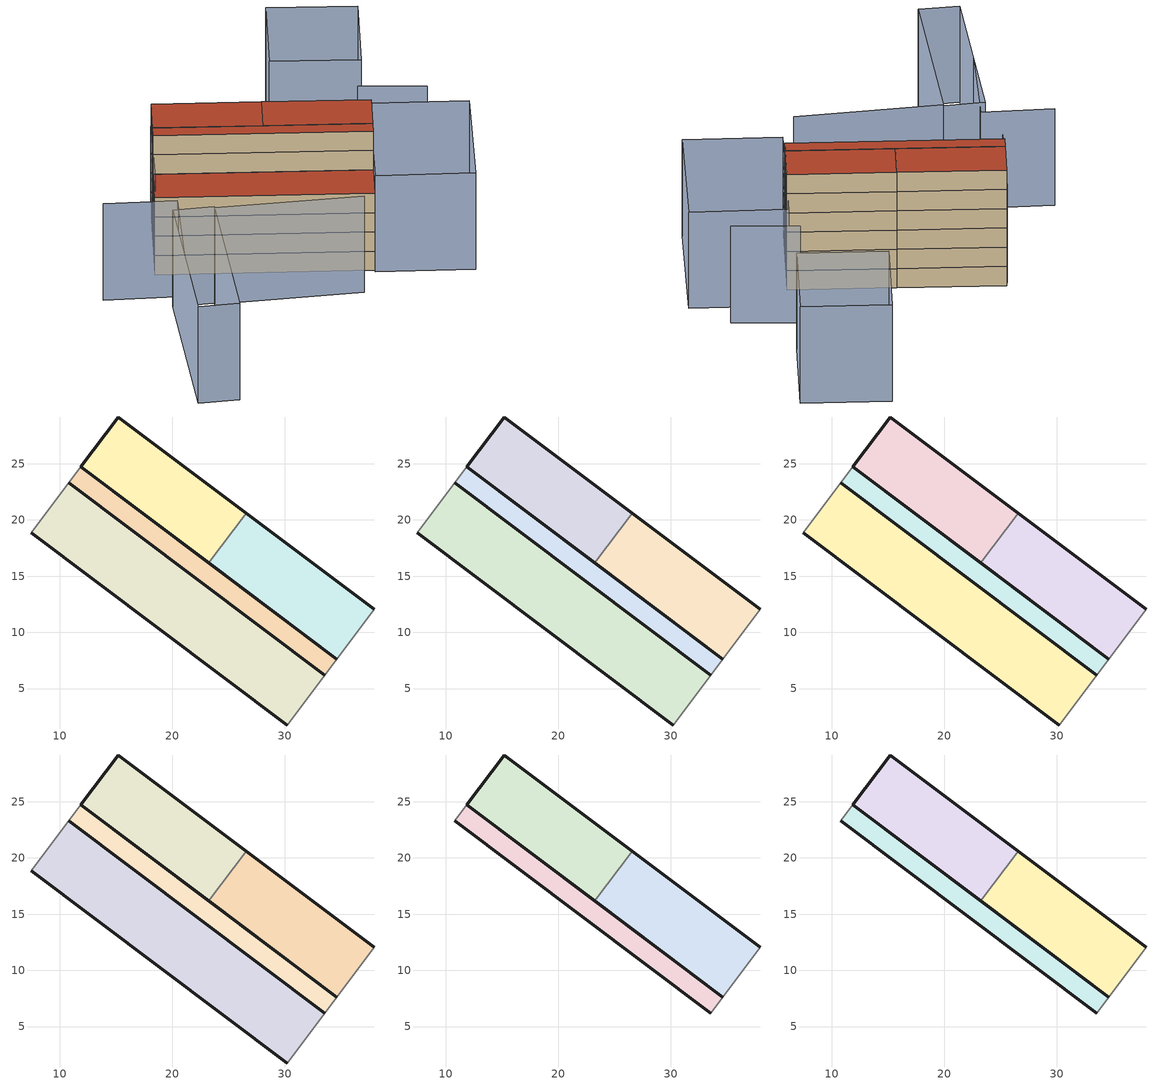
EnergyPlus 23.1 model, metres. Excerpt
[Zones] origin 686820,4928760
8cccfd6feb340e4c_F0_dwelling_0
 floor ground (EU_floor_Construction): 26.56,20.6 23.24,16.18 11.86,24.74 15.18,29.16 z0
 wall outside (EU_wall_Construction): 26.56,20.6 15.18,29.16 11.86,24.74 23.24,16.18 z0:3
 wall to 8cccfd6feb340e4c_F0_dwelling_1 (EU_wall_Construction): 23.24,16.18 26.56,20.6 z0:3
8cccfd6feb340e4c_F0_dwelling_1
 floor ground (EU_floor_Construction): 37.95,12.04 34.62,7.62 23.24,16.18 26.56,20.6 z0
 wall outside (EU_wall_Construction): 37.95,12.04 26.56,20.6 / 23.24,16.18 34.62,7.62 z0:3
 wall adiabatic (EU_wall_Construction): 34.62,7.62 37.95,12.04 z0:3
8cccfd6feb340e4c_F0_dwelling_2
 floor ground (EU_floor_Construction): 33.54,6.18 30.22,1.76 7.45,18.88 10.78,23.3 z0
 wall outside (EU_wall_Construction): 7.45,18.88 30.22,1.76 / 33.54,6.18 10.78,23.3 z0:3
 wall adiabatic (EU_wall_Construction): 30.22,1.76 33.54,6.18 / 10.78,23.3 7.45,18.88 z0:3
8cccfd6feb340e4c_F0_circulation
 floor ground (EU_floor_Construction): 34.62,7.62 33.54,6.18 10.78,23.3 11.86,24.74 z0
 wall outside (EU_wall_Construction): 34.62,7.62 11.86,24.74 / 10.78,23.3 33.54,6.18 z0:3
 wall adiabatic (EU_wall_Construction): 33.54,6.18 34.62,7.62 / 11.86,24.74 10.78,23.3 z0:3
8cccfd6feb340e4c_F1_dwelling_0
 floor to 8cccfd6feb340e4c_F0_dwelling_0 (EU_floor_Construction): 26.56,20.6 23.24,16.18 11.86,24.74 15.18,29.16 z3
 wall outside (EU_wall_Construction): 26.56,20.6 15.18,29.16 11.86,24.74 23.24,16.18 z3:6
 wall to 8cccfd6feb340e4c_F1_dwelling_1 (EU_wall_Construction): 23.24,16.18 26.56,20.6 z3:6
8cccfd6feb340e4c_F1_dwelling_1
 floor to 8cccfd6feb340e4c_F0_dwelling_1 (EU_floor_Construction): 37.95,12.04 34.62,7.62 23.24,16.18 26.56,20.6 z3
 wall outside (EU_wall_Construction): 37.95,12.04 26.56,20.6 / 23.24,16.18 34.62,7.62 z3:6
 wall adiabatic (EU_wall_Construction): 34.62,7.62 37.95,12.04 z3:6
8cccfd6feb340e4c_F1_dwelling_2
 floor to 8cccfd6feb340e4c_F0_dwelling_2 (EU_floor_Construction): 33.54,6.18 30.22,1.76 7.45,18.88 10.78,23.3 z3
 wall outside (EU_wall_Construction): 7.45,18.88 30.22,1.76 / 33.54,6.18 10.78,23.3 z3:6
 wall adiabatic (EU_wall_Construction): 30.22,1.76 33.54,6.18 / 10.78,23.3 7.45,18.88 z3:6
8cccfd6feb340e4c_F1_circulation
 floor to 8cccfd6feb340e4c_F0_circulation (EU_floor_Construction): 34.62,7.62 33.54,6.18 10.78,23.3 11.86,24.74 z3
 wall outside (EU_wall_Construction): 34.62,7.62 11.86,24.74 / 10.78,23.3 33.54,6.18 z3:6
 wall adiabatic (EU_wall_Construction): 33.54,6.18 34.62,7.62 / 11.86,24.74 10.78,23.3 z3:6
8cccfd6feb340e4c_F2_dwelling_0
 floor to 8cccfd6feb340e4c_F1_dwelling_0 (EU_floor_Construction): 26.56,20.6 23.24,16.18 11.86,24.74 15.18,29.16 z6
 wall outside (EU_wall_Construction): 26.56,20.6 15.18,29.16 11.86,24.74 23.24,16.18 z6:9
 wall to 8cccfd6feb340e4c_F2_dwelling_1 (EU_wall_Construction): 23.24,16.18 26.56,20.6 z6:9
8cccfd6feb340e4c_F2_dwelling_1
 floor to 8cccfd6feb340e4c_F1_dwelling_1 (EU_floor_Construction): 37.95,12.04 34.62,7.62 23.24,16.18 26.56,20.6 z6
 wall outside (EU_wall_Construction): 37.95,12.04 26.56,20.6 / 23.24,16.18 34.62,7.62 z6:9
 wall adiabatic (EU_wall_Construction): 34.62,7.62 37.95,12.04 z6:9
8cccfd6feb340e4c_F2_dwelling_2
 floor to 8cccfd6feb340e4c_F1_dwelling_2 (EU_floor_Construction): 33.54,6.18 30.22,1.76 7.45,18.88 10.78,23.3 z6
 wall outside (EU_wall_Construction): 7.45,18.88 30.22,1.76 / 33.54,6.18 10.78,23.3 z6:9
 wall adiabatic (EU_wall_Construction): 30.22,1.76 33.54,6.18 / 10.78,23.3 7.45,18.88 z6:9
8cccfd6feb340e4c_F2_circulation
 floor to 8cccfd6feb340e4c_F1_circulation (EU_floor_Construction): 34.62,7.62 33.54,6.18 10.78,23.3 11.86,24.74 z6
 wall outside (EU_wall_Construction): 34.62,7.62 11.86,24.74 / 10.78,23.3 33.54,6.18 z6:9
 wall adiabatic (EU_wall_Construction): 33.54,6.18 34.62,7.62 / 11.86,24.74 10.78,23.3 z6:9
8cccfd6feb340e4c_F3_dwelling_0
 floor to 8cccfd6feb340e4c_F2_dwelling_0 (EU_floor_Construction): 26.56,20.6 23.24,16.18 11.86,24.74 15.18,29.16 z9
 wall outside (EU_wall_Construction): 26.56,20.6 15.18,29.16 11.86,24.74 23.24,16.18 z9:12
 wall to 8cccfd6feb340e4c_F3_dwelling_1 (EU_wall_Construction): 23.24,16.18 26.56,20.6 z9:12
8cccfd6feb340e4c_F3_dwelling_1
 floor to 8cccfd6feb340e4c_F2_dwelling_1 (EU_floor_Construction): 37.95,12.04 34.62,7.62 23.24,16.18 26.56,20.6 z9
 wall outside (EU_wall_Construction): 37.95,12.04 26.56,20.6 / 23.24,16.18 34.62,7.62 z9:12
 wall adiabatic (EU_wall_Construction): 34.62,7.62 37.95,12.04 z9:12
8cccfd6feb340e4c_F3_dwelling_2
 floor to 8cccfd6feb340e4c_F2_dwelling_2 (EU_floor_Construction): 33.54,6.18 30.22,1.76 7.45,18.88 10.78,23.3 z9
 wall outside (EU_wall_Construction): 7.45,18.88 30.22,1.76 / 33.54,6.18 10.78,23.3 z9:12
 wall adiabatic (EU_wall_Construction): 30.22,1.76 33.54,6.18 / 10.78,23.3 7.45,18.88 z9:12
 roof outside (EU_roof_Construction): 30.22,1.76 33.54,6.18 10.78,23.3 7.45,18.88 z12
8cccfd6feb340e4c_F3_circulation
 floor to 8cccfd6feb340e4c_F2_circulation (EU_floor_Construction): 34.62,7.62 33.54,6.18 10.78,23.3 11.86,24.74 z9
 wall outside (EU_wall_Construction): 34.62,7.62 11.86,24.74 / 10.78,23.3 33.54,6.18 z9:12
 wall adiabatic (EU_wall_Construction): 33.54,6.18 34.62,7.62 / 11.86,24.74 10.78,23.3 z9:12
8cccfd6feb340e4c_F4_dwelling_0
 floor to 8cccfd6feb340e4c_F3_dwelling_0 (EU_floor_Construction): 26.56,20.6 23.24,16.18 11.86,24.74 15.18,29.16 z12
 wall outside (EU_wall_Construction): 26.56,20.6 15.18,29.16 11.86,24.74 23.24,16.18 z12:15
 wall to 8cccfd6feb340e4c_F4_dwelling_1 (EU_wall_Construction): 23.24,16.18 26.56,20.6 z12:15
8cccfd6feb340e4c_F4_dwelling_1
 floor to 8cccfd6feb340e4c_F3_dwelling_1 (EU_floor_Construction): 37.95,12.04 34.62,7.62 23.24,16.18 26.56,20.6 z12
 wall outside (EU_wall_Construction): 37.95,12.04 26.56,20.6 / 23.24,16.18 34.62,7.62 z12:15
 wall adiabatic (EU_wall_Construction): 34.62,7.62 37.95,12.04 z12:15
8cccfd6feb340e4c_F4_circulation
 floor to 8cccfd6feb340e4c_F3_circulation (EU_floor_Construction): 34.62,7.62 33.54,6.18 10.78,23.3 11.86,24.74 z12
 wall outside (EU_wall_Construction): 34.62,7.62 11.86,24.74 / 10.78,23.3 33.54,6.18 z12:15
 wall adiabatic (EU_wall_Construction): 33.54,6.18 34.62,7.62 / 11.86,24.74 10.78,23.3 z12:15
8cccfd6feb340e4c_F5_dwelling_0
 floor to 8cccfd6feb340e4c_F4_dwelling_0 (EU_floor_Construction): 26.56,20.6 23.24,16.18 11.86,24.74 15.18,29.16 z15
 wall outside (EU_wall_Construction): 26.56,20.6 15.18,29.16 11.86,24.74 23.24,16.18 z15:18
 wall to 8cccfd6feb340e4c_F5_dwelling_1 (EU_wall_Construction): 23.24,16.18 26.56,20.6 z15:18
 roof outside (EU_roof_Construction): 23.24,16.18 26.56,20.6 15.18,29.16 11.86,24.74 z18
8cccfd6feb340e4c_F5_dwelling_1
 floor to 8cccfd6feb340e4c_F4_dwelling_1 (EU_floor_Construction): 37.95,12.04 34.62,7.62 23.24,16.18 26.56,20.6 z15
 wall outside (EU_wall_Construction): 37.95,12.04 26.56,20.6 / 23.24,16.18 34.62,7.62 z15:18
 wall adiabatic (EU_wall_Construction): 34.62,7.62 37.95,12.04 z15:18
 roof outside (EU_roof_Construction): 34.62,7.62 37.95,12.04 26.56,20.6 23.24,16.18 z18
8cccfd6feb340e4c_F5_circulation
 floor to 8cccfd6feb340e4c_F4_circulation (EU_floor_Construction): 34.62,7.62 33.54,6.18 10.78,23.3 11.86,24.74 z15
 wall outside (EU_wall_Construction): 34.62,7.62 11.86,24.74 / 10.78,23.3 33.54,6.18 z15:18
 wall adiabatic (EU_wall_Construction): 33.54,6.18 34.62,7.62 / 11.86,24.74 10.78,23.3 z15:18
 roof outside (EU_roof_Construction): 33.54,6.18 34.62,7.62 11.86,24.74 10.78,23.3 z18
shading: 9.2,8.76 25.91,-1.32 / -1.38,18.57 6.5,13.12 / 6.5,13.12 -0.92,2.4 / 48.3,13.35 41.35,19 / 41.35,19 52.4,32.61 / 14.7,28.64 7.65,19.01 / 9.33,8.97 -2.22,-10.49 / -2.22,-10.49 -6.92,-7.71 / -6.92,-7.71 4.63,11.76 / 4.63,11.76 9.33,8.97 / 50.44,7.33 40.52,-6.21 / 40.52,-6.21 30.05,1.45 / 30.05,1.45 39.97,15 / 39.97,15 50.44,7.33 / 45.58,23.52 36.09,30.68 / 36.09,30.68 43.59,40.62 / 43.59,40.62 53.08,33.46 / 53.08,33.46 45.58,23.52 z0:15
[Building]
EU S2 Campaign: North Axis=0; Terrain=City; Solar Distribution=FullExterior
[Site:Location]
Bologna: Latitude=44.5; Longitude=11.25; Time Zone=1; Elevation=37
[SizingPeriod:WeatherFileDays]
AnnualSizingPeriod: Begin Month=1; Begin Day of Month=1; End Month=12; End Day of Month=31; Day of Week for Start Day=Monday; Use Weather File Daylight Saving Period=No; Use Weather File Rain and Snow Indicators=No
[MATERIAL]
EU_InternalMass_Material: Roughness=MediumRough; Thickness=0.1; Conductivity=1; Density=1800; Specific Heat=900; Thermal Absorptance=0.9; Solar Absorptance=0.7; Visible Absorptance=0.7
[MATERIAL:NOMASS] Roughness=MediumRough; Thermal Absorptance=0.9; Solar Absorptance=0.7; Visible Absorptance=0.7
Name | Thermal Resistance
EU_wall_NoMass | 0.905828
EU_roof_NoMass | 0.37593
EU_floor_NoMass | 0.67114
[CONSTRUCTION]
EU_wall_Construction: EU_wall_NoMass
EU_roof_Construction: EU_roof_NoMass
EU_floor_Construction: EU_floor_NoMass
EU_InternalMass_Construction: EU_InternalMass_Material
[ZONE] Type=1; Multiplier=1; Ceiling Height=autocalculate; Floor Area=autocalculate; Part of Total Floor Area=Yes
Name | Volume
8cccfd6feb340e4c_F0_dwelling_0; 8cccfd6feb340e4c_F1_dwelling_0; 8cccfd6feb340e4c_F2_dwelling_0; 8cccfd6feb340e4c_F3_dwelling_0; 8cccfd6feb340e4c_F4_dwelling_0; 8cccfd6feb340e4c_F5_dwelling_0 | 236.233
8cccfd6feb340e4c_F0_dwelling_1; 8cccfd6feb340e4c_F1_dwelling_1; 8cccfd6feb340e4c_F2_dwelling_1; 8cccfd6feb340e4c_F3_dwelling_1; 8cccfd6feb340e4c_F4_dwelling_1; 8cccfd6feb340e4c_F5_dwelling_1 | 236.232
8cccfd6feb340e4c_F0_dwelling_2; 8cccfd6feb340e4c_F1_dwelling_2; 8cccfd6feb340e4c_F2_dwelling_2; 8cccfd6feb340e4c_F3_dwelling_2 | 472.477
8cccfd6feb340e4c_F0_circulation; 8cccfd6feb340e4c_F1_circulation; 8cccfd6feb340e4c_F2_circulation; 8cccfd6feb340e4c_F3_circulation; 8cccfd6feb340e4c_F4_circulation; 8cccfd6feb340e4c_F5_circulation | 153.817
[INTERNALMASS] Construction=EU_InternalMass_Construction
Name | Zone or ZoneList | Surface Area
8cccfd6feb340e4c_F0_dwelling_0_EU_InternalMass | 8cccfd6feb340e4c_F0_dwelling_0 | 78.7441
8cccfd6feb340e4c_F0_dwelling_1_EU_InternalMass | 8cccfd6feb340e4c_F0_dwelling_1 | 78.7441
8cccfd6feb340e4c_F0_dwelling_2_EU_InternalMass | 8cccfd6feb340e4c_F0_dwelling_2 | 157.492
8cccfd6feb340e4c_F1_dwelling_0_EU_InternalMass | 8cccfd6feb340e4c_F1_dwelling_0 | 78.7441
8cccfd6feb340e4c_F1_dwelling_1_EU_InternalMass | 8cccfd6feb340e4c_F1_dwelling_1 | 78.7441
8cccfd6feb340e4c_F1_dwelling_2_EU_InternalMass | 8cccfd6feb340e4c_F1_dwelling_2 | 157.492
8cccfd6feb340e4c_F2_dwelling_0_EU_InternalMass | 8cccfd6feb340e4c_F2_dwelling_0 | 78.7441
8cccfd6feb340e4c_F2_dwelling_1_EU_InternalMass | 8cccfd6feb340e4c_F2_dwelling_1 | 78.7441
8cccfd6feb340e4c_F2_dwelling_2_EU_InternalMass | 8cccfd6feb340e4c_F2_dwelling_2 | 157.492
8cccfd6feb340e4c_F3_dwelling_0_EU_InternalMass | 8cccfd6feb340e4c_F3_dwelling_0 | 78.7441
8cccfd6feb340e4c_F3_dwelling_1_EU_InternalMass | 8cccfd6feb340e4c_F3_dwelling_1 | 78.7441
8cccfd6feb340e4c_F3_dwelling_2_EU_InternalMass | 8cccfd6feb340e4c_F3_dwelling_2 | 157.492
8cccfd6feb340e4c_F4_dwelling_0_EU_InternalMass | 8cccfd6feb340e4c_F4_dwelling_0 | 166.645
8cccfd6feb340e4c_F4_dwelling_1_EU_InternalMass | 8cccfd6feb340e4c_F4_dwelling_1 | 166.645
8cccfd6feb340e4c_F5_dwelling_0_EU_InternalMass | 8cccfd6feb340e4c_F5_dwelling_0 | 166.645
8cccfd6feb340e4c_F5_dwelling_1_EU_InternalMass | 8cccfd6feb340e4c_F5_dwelling_1 | 166.645
[OTHEREQUIPMENT] Fuel Type=Electricity; Design Level Calculation Method=Watts/Area; Power per Zone Floor Area=1; Fraction Latent=0; Fraction Radiant=0; Fraction Lost=0; Carbon Dioxide Generation Rate=0; EndUse Subcategory=EU_Step8_InternalGains
Name | Zone or ZoneList or Space or SpaceList | Schedule
EU_Step8_InternalGain_8cccfd6feb340e4c_F0_dwelling_0_f000 | 8cccfd6feb340e4c_F0_dwelling_0 | EU_Step8_GainSchedule_8cccfd6feb340e4c_F0_dwelling_0_f000
EU_Step8_InternalGain_8cccfd6feb340e4c_F0_dwelling_1_f000 | 8cccfd6feb340e4c_F0_dwelling_1 | EU_Step8_GainSchedule_8cccfd6feb340e4c_F0_dwelling_1_f000
EU_Step8_InternalGain_8cccfd6feb340e4c_F0_dwelling_2_f000 | 8cccfd6feb340e4c_F0_dwelling_2 | EU_Step8_GainSchedule_8cccfd6feb340e4c_F0_dwelling_2_f000
EU_Step8_InternalGain_8cccfd6feb340e4c_F1_dwelling_0_f000 | 8cccfd6feb340e4c_F1_dwelling_0 | EU_Step8_GainSchedule_8cccfd6feb340e4c_F1_dwelling_0_f000
EU_Step8_InternalGain_8cccfd6feb340e4c_F1_dwelling_1_f000 | 8cccfd6feb340e4c_F1_dwelling_1 | EU_Step8_GainSchedule_8cccfd6feb340e4c_F1_dwelling_1_f000
EU_Step8_InternalGain_8cccfd6feb340e4c_F1_dwelling_2_f000 | 8cccfd6feb340e4c_F1_dwelling_2 | EU_Step8_GainSchedule_8cccfd6feb340e4c_F1_dwelling_2_f000
EU_Step8_InternalGain_8cccfd6feb340e4c_F2_dwelling_0_f000 | 8cccfd6feb340e4c_F2_dwelling_0 | EU_Step8_GainSchedule_8cccfd6feb340e4c_F2_dwelling_0_f000
EU_Step8_InternalGain_8cccfd6feb340e4c_F2_dwelling_1_f000 | 8cccfd6feb340e4c_F2_dwelling_1 | EU_Step8_GainSchedule_8cccfd6feb340e4c_F2_dwelling_1_f000
EU_Step8_InternalGain_8cccfd6feb340e4c_F2_dwelling_2_f000 | 8cccfd6feb340e4c_F2_dwelling_2 | EU_Step8_GainSchedule_8cccfd6feb340e4c_F2_dwelling_2_f000
EU_Step8_InternalGain_8cccfd6feb340e4c_F3_dwelling_0_f000 | 8cccfd6feb340e4c_F3_dwelling_0 | EU_Step8_GainSchedule_8cccfd6feb340e4c_F3_dwelling_0_f000
EU_Step8_InternalGain_8cccfd6feb340e4c_F3_dwelling_1_f000 | 8cccfd6feb340e4c_F3_dwelling_1 | EU_Step8_GainSchedule_8cccfd6feb340e4c_F3_dwelling_1_f000
EU_Step8_InternalGain_8cccfd6feb340e4c_F3_dwelling_2_f000 | 8cccfd6feb340e4c_F3_dwelling_2 | EU_Step8_GainSchedule_8cccfd6feb340e4c_F3_dwelling_2_f000
EU_Step8_InternalGain_8cccfd6feb340e4c_F4_dwelling_0_f000 | 8cccfd6feb340e4c_F4_dwelling_0 | EU_Step8_GainSchedule_8cccfd6feb340e4c_F4_dwelling_0_f000
EU_Step8_InternalGain_8cccfd6feb340e4c_F4_dwelling_1_f000 | 8cccfd6feb340e4c_F4_dwelling_1 | EU_Step8_GainSchedule_8cccfd6feb340e4c_F4_dwelling_1_f000
EU_Step8_InternalGain_8cccfd6feb340e4c_F5_dwelling_0_f000 | 8cccfd6feb340e4c_F5_dwelling_0 | EU_Step8_GainSchedule_8cccfd6feb340e4c_F5_dwelling_0_f000
EU_Step8_InternalGain_8cccfd6feb340e4c_F5_dwelling_1_f000 | 8cccfd6feb340e4c_F5_dwelling_1 | EU_Step8_GainSchedule_8cccfd6feb340e4c_F5_dwelling_1_f000
[ZONEINFILTRATION:DESIGNFLOWRATE] Schedule=EU_AlwaysOn; Design Flow Rate Calculation Method=Flow/Area; Flow Rate per Floor Area=0.0005; Constant Term Coefficient=1; Temperature Term Coefficient=0; Velocity Term Coefficient=0; Velocity Squared Term Coefficient=0
Name | Zone or ZoneList or Space or SpaceList
EU_Circulation_Infiltration_8cccfd6feb340e4c_F0_circulation | 8cccfd6feb340e4c_F0_circulation
EU_Circulation_Infiltration_8cccfd6feb340e4c_F1_circulation | 8cccfd6feb340e4c_F1_circulation
EU_Circulation_Infiltration_8cccfd6feb340e4c_F2_circulation | 8cccfd6feb340e4c_F2_circulation
EU_Circulation_Infiltration_8cccfd6feb340e4c_F3_circulation | 8cccfd6feb340e4c_F3_circulation
EU_Circulation_Infiltration_8cccfd6feb340e4c_F4_circulation | 8cccfd6feb340e4c_F4_circulation
EU_Circulation_Infiltration_8cccfd6feb340e4c_F5_circulation | 8cccfd6feb340e4c_F5_circulation
[ZONEVENTILATION:DESIGNFLOWRATE] Schedule=EU_AlwaysOn; Design Flow Rate Calculation Method=AirChanges/Hour; Air Changes per Hour=0.73129; Ventilation Type=Natural; Fan Pressure Rise=0; Fan Total Efficiency=1; Constant Term Coefficient=1; Temperature Term Coefficient=0; Velocity Term Coefficient=0; Velocity Squared Term Coefficient=0; Minimum Indoor Temperature=-100; Maximum Indoor Temperature=100; Delta Temperature=-100; Minimum Outdoor Temperature=-100; Maximum Outdoor Temperature=100; Maximum Wind Speed=40
Name | Zone or ZoneList or Space or SpaceList
EU_ConstantAir_8cccfd6feb340e4c_F0_dwelling_0 | 8cccfd6feb340e4c_F0_dwelling_0
EU_ConstantAir_8cccfd6feb340e4c_F0_dwelling_1 | 8cccfd6feb340e4c_F0_dwelling_1
EU_ConstantAir_8cccfd6feb340e4c_F0_dwelling_2 | 8cccfd6feb340e4c_F0_dwelling_2
EU_ConstantAir_8cccfd6feb340e4c_F1_dwelling_0 | 8cccfd6feb340e4c_F1_dwelling_0
EU_ConstantAir_8cccfd6feb340e4c_F1_dwelling_1 | 8cccfd6feb340e4c_F1_dwelling_1
EU_ConstantAir_8cccfd6feb340e4c_F1_dwelling_2 | 8cccfd6feb340e4c_F1_dwelling_2
EU_ConstantAir_8cccfd6feb340e4c_F2_dwelling_0 | 8cccfd6feb340e4c_F2_dwelling_0
EU_ConstantAir_8cccfd6feb340e4c_F2_dwelling_1 | 8cccfd6feb340e4c_F2_dwelling_1
EU_ConstantAir_8cccfd6feb340e4c_F2_dwelling_2 | 8cccfd6feb340e4c_F2_dwelling_2
EU_ConstantAir_8cccfd6feb340e4c_F3_dwelling_0 | 8cccfd6feb340e4c_F3_dwelling_0
EU_ConstantAir_8cccfd6feb340e4c_F3_dwelling_1 | 8cccfd6feb340e4c_F3_dwelling_1
EU_ConstantAir_8cccfd6feb340e4c_F3_dwelling_2 | 8cccfd6feb340e4c_F3_dwelling_2
EU_ConstantAir_8cccfd6feb340e4c_F4_dwelling_0 | 8cccfd6feb340e4c_F4_dwelling_0
EU_ConstantAir_8cccfd6feb340e4c_F4_dwelling_1 | 8cccfd6feb340e4c_F4_dwelling_1
EU_ConstantAir_8cccfd6feb340e4c_F5_dwelling_0 | 8cccfd6feb340e4c_F5_dwelling_0
EU_ConstantAir_8cccfd6feb340e4c_F5_dwelling_1 | 8cccfd6feb340e4c_F5_dwelling_1
[HVACTEMPLATE:THERMOSTAT] Constant Heating Setpoint=20; Constant Cooling Setpoint=50
EU_HeatOnly_8cccfd6feb340e4c_F0_dwelling_0; EU_HeatOnly_8cccfd6feb340e4c_F0_dwelling_1; EU_HeatOnly_8cccfd6feb340e4c_F0_dwelling_2; EU_HeatOnly_8cccfd6feb340e4c_F1_dwelling_0; EU_HeatOnly_8cccfd6feb340e4c_F1_dwelling_1; EU_HeatOnly_8cccfd6feb340e4c_F1_dwelling_2; EU_HeatOnly_8cccfd6feb340e4c_F2_dwelling_0; EU_HeatOnly_8cccfd6feb340e4c_F2_dwelling_1; EU_HeatOnly_8cccfd6feb340e4c_F2_dwelling_2; EU_HeatOnly_8cccfd6feb340e4c_F3_dwelling_0; EU_HeatOnly_8cccfd6feb340e4c_F3_dwelling_1; EU_HeatOnly_8cccfd6feb340e4c_F3_dwelling_2; EU_HeatOnly_8cccfd6feb340e4c_F4_dwelling_0; EU_HeatOnly_8cccfd6feb340e4c_F4_dwelling_1; EU_HeatOnly_8cccfd6feb340e4c_F5_dwelling_0; EU_HeatOnly_8cccfd6feb340e4c_F5_dwelling_1
[HVACTEMPLATE:ZONE:IDEALLOADSAIRSYSTEM] System Availability Schedule=EU_AlwaysOn; Maximum Heating Supply Air Temperature=50; Minimum Cooling Supply Air Temperature=13; Maximum Heating Supply Air Humidity Ratio=0.0156; Minimum Cooling Supply Air Humidity Ratio=0.0077; Heating Limit=NoLimit; Cooling Limit=NoLimit; Heating Availability Schedule=EU_AlwaysOn; Cooling Availability Schedule=EU_CoolingOff; Dehumidification Control Type=ConstantSensibleHeatRatio; Cooling Sensible Heat Ratio=0.7; Dehumidification Setpoint=60; Humidification Control Type=None; Humidification Setpoint=30; Outdoor Air Method=None; Outdoor Air Flow Rate per Person=0.00944; Outdoor Air Flow Rate per Zone Floor Area=0; Outdoor Air Flow Rate per Zone=0; Demand Controlled Ventilation Type=None; Outdoor Air Economizer Type=NoEconomizer; Heat Recovery Type=None; Sensible Heat Recovery Effectiveness=0.7; Latent Heat Recovery Effectiveness=0.65
Name | Template Thermostat
8cccfd6feb340e4c_F0_dwelling_0 | EU_HeatOnly_8cccfd6feb340e4c_F0_dwelling_0
8cccfd6feb340e4c_F0_dwelling_1 | EU_HeatOnly_8cccfd6feb340e4c_F0_dwelling_1
8cccfd6feb340e4c_F0_dwelling_2 | EU_HeatOnly_8cccfd6feb340e4c_F0_dwelling_2
8cccfd6feb340e4c_F1_dwelling_0 | EU_HeatOnly_8cccfd6feb340e4c_F1_dwelling_0
8cccfd6feb340e4c_F1_dwelling_1 | EU_HeatOnly_8cccfd6feb340e4c_F1_dwelling_1
8cccfd6feb340e4c_F1_dwelling_2 | EU_HeatOnly_8cccfd6feb340e4c_F1_dwelling_2
8cccfd6feb340e4c_F2_dwelling_0 | EU_HeatOnly_8cccfd6feb340e4c_F2_dwelling_0
8cccfd6feb340e4c_F2_dwelling_1 | EU_HeatOnly_8cccfd6feb340e4c_F2_dwelling_1
8cccfd6feb340e4c_F2_dwelling_2 | EU_HeatOnly_8cccfd6feb340e4c_F2_dwelling_2
8cccfd6feb340e4c_F3_dwelling_0 | EU_HeatOnly_8cccfd6feb340e4c_F3_dwelling_0
8cccfd6feb340e4c_F3_dwelling_1 | EU_HeatOnly_8cccfd6feb340e4c_F3_dwelling_1
8cccfd6feb340e4c_F3_dwelling_2 | EU_HeatOnly_8cccfd6feb340e4c_F3_dwelling_2
8cccfd6feb340e4c_F4_dwelling_0 | EU_HeatOnly_8cccfd6feb340e4c_F4_dwelling_0
8cccfd6feb340e4c_F4_dwelling_1 | EU_HeatOnly_8cccfd6feb340e4c_F4_dwelling_1
8cccfd6feb340e4c_F5_dwelling_0 | EU_HeatOnly_8cccfd6feb340e4c_F5_dwelling_0
8cccfd6feb340e4c_F5_dwelling_1 | EU_HeatOnly_8cccfd6feb340e4c_F5_dwelling_1
[SIZING:ZONE] Zone Cooling Design Supply Air Temperature Input Method=SupplyAirTemperature; Zone Cooling Design Supply Air Temperature=13; Zone Heating Design Supply Air Temperature Input Method=SupplyAirTemperature; Zone Heating Design Supply Air Temperature=50; Zone Cooling Design Supply Air Humidity Ratio=0.008; Zone Heating Design Supply Air Humidity Ratio=0.008; Cooling Design Air Flow Method=DesignDay; Cooling Design Air Flow Rate=0; Cooling Minimum Air Flow per Zone Floor Area=0.000762; Cooling Minimum Air Flow=0; Cooling Minimum Air Flow Fraction=0.2; Heating Design Air Flow Method=DesignDay; Heating Design Air Flow Rate=0; Heating Maximum Air Flow per Zone Floor Area=0.002032; Heating Maximum Air Flow=0.141576; Heating Maximum Air Flow Fraction=0.3; Account for Dedicated Outdoor Air System=No; Dedicated Outdoor Air System Control Strategy=NeutralSupplyAir; Dedicated Outdoor Air Low Setpoint Temperature for Design=autosize; Dedicated Outdoor Air High Setpoint Temperature for Design=autosize; Zone Load Sizing Method=Sensible Load Only No Latent Load; Zone Latent Cooling Design Supply Air Humidity Ratio Input Method=HumidityRatioDifference; Zone Cooling Design Supply Air Humidity Ratio Difference=0.005; Zone Latent Heating Design Supply Air Humidity Ratio Input Method=HumidityRatioDifference; Zone Humidification Design Supply Air Humidity Ratio Difference=0.005
8cccfd6feb340e4c_F0_dwelling_0; 8cccfd6feb340e4c_F0_dwelling_1; 8cccfd6feb340e4c_F0_dwelling_2; 8cccfd6feb340e4c_F1_dwelling_0; 8cccfd6feb340e4c_F1_dwelling_1; 8cccfd6feb340e4c_F1_dwelling_2; 8cccfd6feb340e4c_F2_dwelling_0; 8cccfd6feb340e4c_F2_dwelling_1; 8cccfd6feb340e4c_F2_dwelling_2; 8cccfd6feb340e4c_F3_dwelling_0; 8cccfd6feb340e4c_F3_dwelling_1; 8cccfd6feb340e4c_F3_dwelling_2; 8cccfd6feb340e4c_F4_dwelling_0; 8cccfd6feb340e4c_F4_dwelling_1; 8cccfd6feb340e4c_F5_dwelling_0; 8cccfd6feb340e4c_F5_dwelling_1
[SCHEDULE:CONSTANT]
Name | Hourly Value
EU_AlwaysOn | 1
EU_CoolingOff | 0
[SCHEDULE:FILE] Column Number=1; Rows to Skip at Top=0; Number of Hours of Data=8760; Column Separator=Comma; Interpolate to Timestep=No; Minutes per Item=60; Adjust Schedule for Daylight Savings=Yes
Name | File
EU_Step8_GainSchedule_8cccfd6feb340e4c_F0_dwelling_0_f000 | ../../schedules/8cccfd6feb340e4c/8cccfd6feb340e4c_F0_dwelling_0_f000_gain.csv
EU_Step8_GainSchedule_8cccfd6feb340e4c_F0_dwelling_1_f000 | ../../schedules/8cccfd6feb340e4c/8cccfd6feb340e4c_F0_dwelling_1_f000_gain.csv
EU_Step8_GainSchedule_8cccfd6feb340e4c_F0_dwelling_2_f000 | ../../schedules/8cccfd6feb340e4c/8cccfd6feb340e4c_F0_dwelling_2_f000_gain.csv
EU_Step8_GainSchedule_8cccfd6feb340e4c_F1_dwelling_0_f000 | ../../schedules/8cccfd6feb340e4c/8cccfd6feb340e4c_F1_dwelling_0_f000_gain.csv
EU_Step8_GainSchedule_8cccfd6feb340e4c_F1_dwelling_1_f000 | ../../schedules/8cccfd6feb340e4c/8cccfd6feb340e4c_F1_dwelling_1_f000_gain.csv
EU_Step8_GainSchedule_8cccfd6feb340e4c_F1_dwelling_2_f000 | ../../schedules/8cccfd6feb340e4c/8cccfd6feb340e4c_F1_dwelling_2_f000_gain.csv
EU_Step8_GainSchedule_8cccfd6feb340e4c_F2_dwelling_0_f000 | ../../schedules/8cccfd6feb340e4c/8cccfd6feb340e4c_F2_dwelling_0_f000_gain.csv
EU_Step8_GainSchedule_8cccfd6feb340e4c_F2_dwelling_1_f000 | ../../schedules/8cccfd6feb340e4c/8cccfd6feb340e4c_F2_dwelling_1_f000_gain.csv
EU_Step8_GainSchedule_8cccfd6feb340e4c_F2_dwelling_2_f000 | ../../schedules/8cccfd6feb340e4c/8cccfd6feb340e4c_F2_dwelling_2_f000_gain.csv
EU_Step8_GainSchedule_8cccfd6feb340e4c_F3_dwelling_0_f000 | ../../schedules/8cccfd6feb340e4c/8cccfd6feb340e4c_F3_dwelling_0_f000_gain.csv
EU_Step8_GainSchedule_8cccfd6feb340e4c_F3_dwelling_1_f000 | ../../schedules/8cccfd6feb340e4c/8cccfd6feb340e4c_F3_dwelling_1_f000_gain.csv
EU_Step8_GainSchedule_8cccfd6feb340e4c_F3_dwelling_2_f000 | ../../schedules/8cccfd6feb340e4c/8cccfd6feb340e4c_F3_dwelling_2_f000_gain.csv
EU_Step8_GainSchedule_8cccfd6feb340e4c_F4_dwelling_0_f000 | ../../schedules/8cccfd6feb340e4c/8cccfd6feb340e4c_F4_dwelling_0_f000_gain.csv
EU_Step8_GainSchedule_8cccfd6feb340e4c_F4_dwelling_1_f000 | ../../schedules/8cccfd6feb340e4c/8cccfd6feb340e4c_F4_dwelling_1_f000_gain.csv
EU_Step8_GainSchedule_8cccfd6feb340e4c_F5_dwelling_0_f000 | ../../schedules/8cccfd6feb340e4c/8cccfd6feb340e4c_F5_dwelling_0_f000_gain.csv
EU_Step8_GainSchedule_8cccfd6feb340e4c_F5_dwelling_1_f000 | ../../schedules/8cccfd6feb340e4c/8cccfd6feb340e4c_F5_dwelling_1_f000_gain.csv
